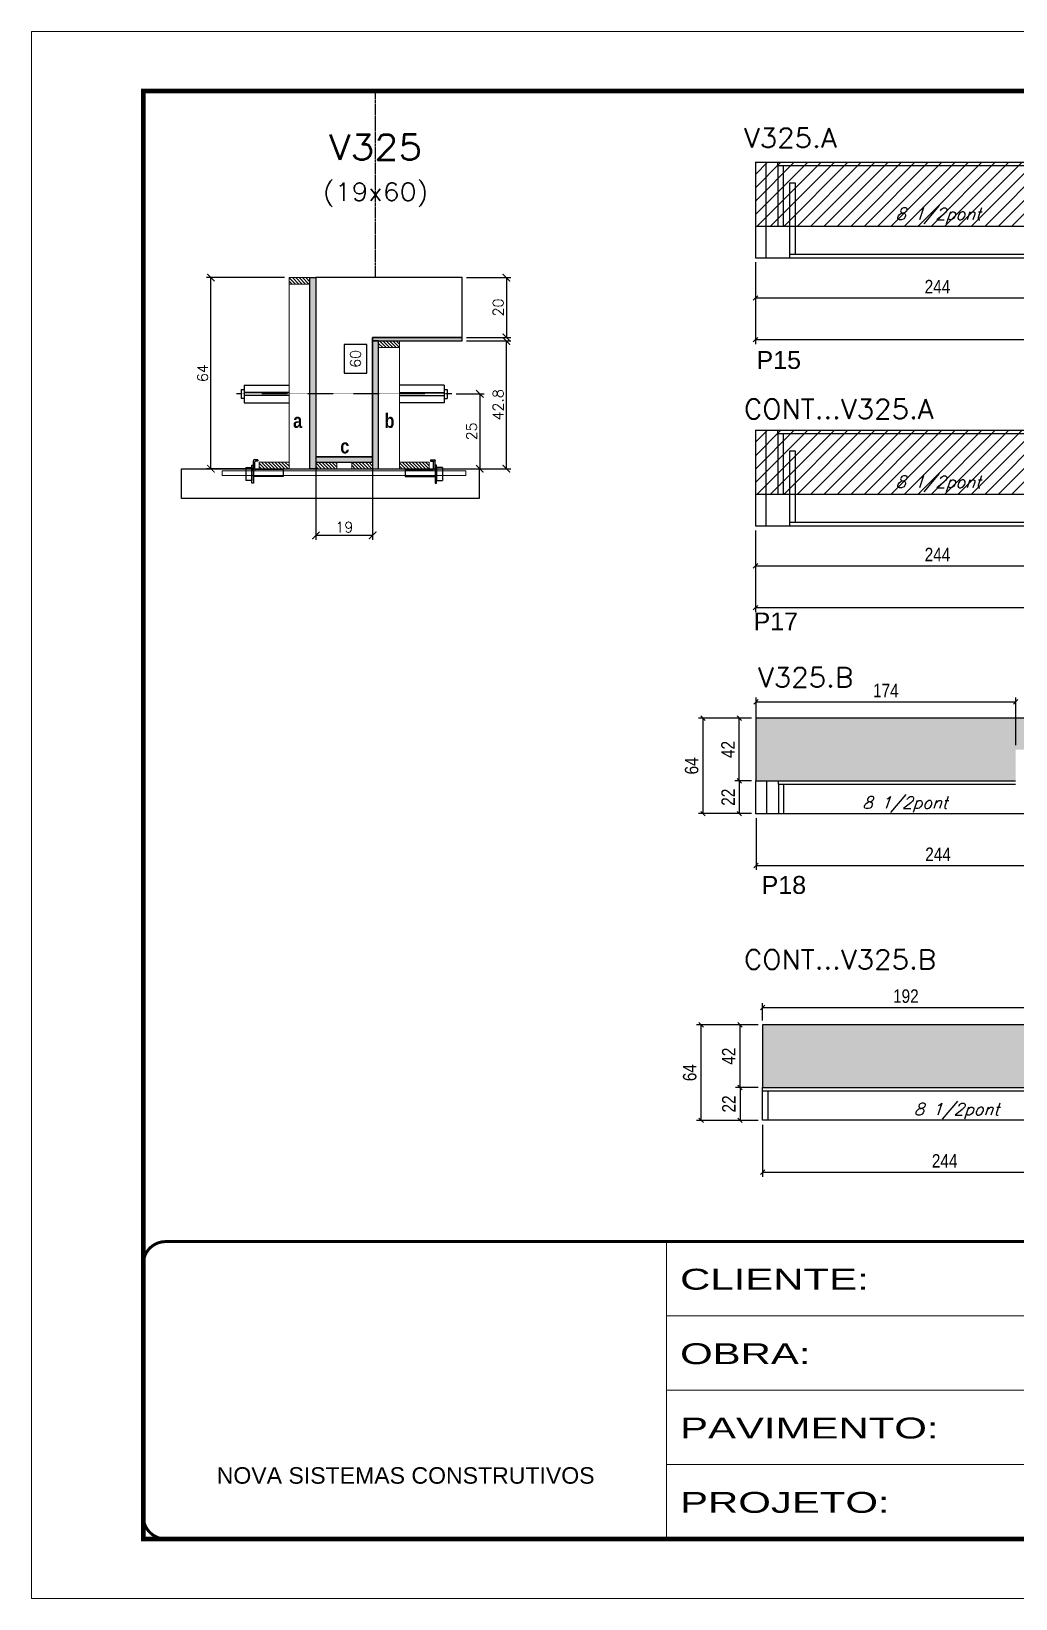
# Model space of a CAD drawing. Extents: x 137137 to 143418, y 10464 to 34486.
# Drawn here: x 141906 to 142565, y 27693 to 28743 of the extents above; entities that cross this region are included whole.
import ezdxf
from ezdxf.enums import TextEntityAlignment as Align

# ---------------------------------------------------------------- set-up
doc = ezdxf.new("R2010")
doc.units = 0
for name, pattern in [('CONTINUO', [0]), ('DASHED', [0.75, 0.5, -0.25]), ('HIDDEN', [0.375, 0.25, -0.125])]:
    doc.linetypes.add(name, pattern=pattern)
for name, color, linetype in [('5', 5, 'Continuous'), ('barrote', 251, 'Continuous'), ('COTA', 241, 'Continuous'), ('Cota Seção (2x)', 4, 'Continuous'), ('detalhes', 4, 'Continuous'), ('Painéis', 200, 'Continuous'), ('presilha', 1, 'Continuous'), ('SARR_2.2x7', 40, 'Continuous'), ('SARR_3.5x7', 81, 'Continuous'), ('TENSOR', 3, 'Continuous'), ('texto', 7, 'Continuous'), ('Texto de Titulo', 7, 'Continuous'), ('Texto Qtd Sarr', 242, 'Continuous')]:
    doc.layers.add(name, color=color, linetype=linetype)
for name, color, linetype, lineweight in [('CONCRETO', 251, 'Continuous', 25), ('Escoras', 2, 'Continuous', 25), ('Folhas', 255, 'Continuous', 9), ('Hachura', 251, 'Continuous', 9), ('Madeira', 126, 'Continuous', 18), ('SARRAFO DE PRESSAO', 251, 'DASHED', 9), ('SCO-___-LAJ', 2, 'Continuous', 0), ('Texto Seção', 7, 'Continuous', 15)]:
    doc.layers.add(name, color=color, linetype=linetype, lineweight=lineweight)
doc.styles.add('ARIAL', font='arial.ttf')
doc.styles.add('COTA TECNICA-50', font='techl___.ttf', dxfattribs={"height": 9})
doc.styles.add('REGUA-120', font='ROMANS.shx', dxfattribs={"height": 15})
doc.styles.add('Romans', font='romans.shx')
doc.styles.get("Standard").update_dxf_attribs({"font": 'arial.ttf'})
doc.styles.add('TECNICA', font='techb___.ttf', dxfattribs={"height": 10})
doc.styles.add('Tecnologia', font='')
doc.styles.get('Tecnologia').set_extended_font_data('Forgotten Futurist')
doc.dimstyles.new('COTA PAINEL-50', dxfattribs={"dimtxt": 9, "dimasz": 3, "dimexe": 3, "dimexo": 3, "dimgap": 3, "dimtad": 1, "dimdec": 1, "dimzin": 12, "dimdsep": 46, "dimtxsty": 'COTA TECNICA-50', "dimblk1": 'OBLIQUE', "dimblk2": 'OBLIQUE', "dimsah": 1, "dimcen": 0.9, "dimclrd": 4, "dimclre": 4, "dimclrt": 240, "dimadec": 1, "dimazin": 3, "dimtfac": 1, "dimtdec": 1, "dimtmove": 0, "dimatfit": 3, "dimfxl": 1, "dimtolj": 1, "dimtzin": 12, "dimarcsym": 0})
doc.dimstyles.new('Cota Seção (2x)', dxfattribs={"dimtxt": 7, "dimasz": 5, "dimexe": 3, "dimexo": 3, "dimgap": 2, "dimtad": 3, "dimdec": 1, "dimlfac": 0.5, "dimzin": 12, "dimdsep": 46, "dimtxsty": 'Romans', "dimblk": 'ARCHTICK', "dimcen": 0, "dimclrd": 4, "dimclre": 4, "dimclrt": 1, "dimadec": 1, "dimazin": 3, "dimtfac": 1, "dimtdec": 1, "dimtmove": 0, "dimatfit": 3, "dimldrblk": 'OBLIQUE', "dimfxl": 1, "dimtolj": 1, "dimtzin": 12, "dimarcsym": 0})
doc.dimstyles.new('Cota Seção interna', dxfattribs={"dimtxt": 7, "dimasz": 6, "dimexe": 0.18, "dimexo": 2, "dimgap": -4, "dimtad": 3, "dimdec": 1, "dimlfac": 0.5, "dimzin": 12, "dimdsep": 46, "dimtxsty": 'Romans', "dimblk": 'ARCHTICK', "dimcen": 0.09, "dimse1": 1, "dimse2": 1, "dimsd1": 1, "dimsd2": 1, "dimclrd": 180, "dimclre": 5, "dimclrt": 1, "dimadec": 0, "dimazin": 3, "dimtfac": 1, "dimtdec": 1, "dimtofl": 0, "dimtmove": 0, "dimatfit": 3, "dimldrblk": 'ARCHTICK', "dimfxl": 1, "dimtolj": 1, "dimtzin": 0, "dimarcsym": 0})
pattern_1 = [(315, (165053.102, 20220.2569), (1.12253202, 1.12253202), [])]

# ---------------------------------------------------------------- blocks, each defined once
blk = doc.blocks.new('9999999999')
at = {"color": 30, "linetype": 'CONTINUO'}
for p, q in [((98564.6, 34230.2), (98564.6, 34429.4)), ((98564.6, 34379.6), (99584, 34379.6)), ((98564.6, 34329.8), (99488, 34329.8)), ((98564.6, 34280), (99488, 34280))]:
    blk.add_line(p, q, dxfattribs=at)
at = {"color": 30, "linetype": 'CONTINUO', "const_width": 2}
blk.add_lwpolyline([(99584, 34230.2), (99584, 34414.4, 0.414214), (99569, 34429.4), (98229, 34429.4, 0.414214), (98214, 34414.4), (98214, 34245.2, 0.414214), (98229, 34230.2), (99584, 34230.2)], format="xyb", dxfattribs=at)
at = {"layer": 'Folhas'}
blk.add_lwpolyline([(98139, 34190.2), (99624, 34190.2), (99624, 35240.2), (98139, 35240.2)], close=True, dxfattribs=at)
at = {"layer": 'Folhas', "color": 30, "const_width": 3}
blk.add_lwpolyline([(98214, 34230.2), (99584, 34230.2), (99584, 35200.2), (98214, 35200.2)], close=True, dxfattribs=at)
at = {"color": 7, "linetype": 'Continuous', "ltscale": 5, "style": 'ARIAL'}
blk.add_text('NOVA SISTEMAS CONSTRUTIVOS', height=11.059, dxfattribs=at).set_placement((98263.2, 34267.2))
at = {"layer": 'Folhas', "color": 7, "style": 'Tecnologia', "width": 1.5}
for s, p in [('CLIENTE:', (98573.7, 34397.2)), ('OBRA:', (98573.7, 34347.3)), ('PAVIMENTO:', (98573.7, 34297.5)), ('PROJETO:', (98573.7, 34247.7))]:
    blk.add_text(s, height=14, dxfattribs=at).set_placement(p)
blk = doc.blocks.new('_ArchTick')
at = {"color": 0, "linetype": 'ByBlock', "const_width": 0.15}
blk.add_lwpolyline([(-0.5, -0.5), (0.5, 0.5)], dxfattribs=at)
blk = doc.blocks.new('*D1059')
at = {"layer": 'COTA', "color": 4, "lineweight": -2, "transparency": 16777216}
for p, q in [((142197.5, 28535.5), (142227.1, 28535.5)), ((142224.1, 28449.9), (142224.1, 28535.5)), ((142175.5, 28449.9), (142227.1, 28449.9))]:
    blk.add_line(p, q, dxfattribs=at)
at = {"layer": 'Defpoints', "color": 0, "transparency": 16777216}
for p in [(142194.5, 28535.5), (142224.1, 28535.5), (142172.5, 28449.9)]:
    blk.add_point(p, dxfattribs=at)
at = {"layer": 'COTA', "color": 4, "lineweight": -2, "transparency": 16777216, "xscale": 5, "yscale": 5, "zscale": 5}
for p, rotation in [((142224.1, 28535.5), 90), ((142224.1, 28449.9), 270)]:
    blk.add_blockref('_ArchTick', p, dxfattribs=dict(at, rotation=rotation))
at = {"layer": 'COTA', "color": 1, "transparency": 16777216, "insert": (142218.6, 28492.7), "char_height": 7, "attachment_point": 5, "rotation": 90, "style": 'Romans'}
blk.add_mtext('\\A1;42.8', dxfattribs=at)
blk = doc.blocks.new('_Oblique')
at = {"color": 0, "linetype": 'ByBlock', "lineweight": -2}
blk.add_line((-0.5, -0.5), (0.5, 0.5), dxfattribs=at)
blk = doc.blocks.new('*D1060')
at = {"layer": 'COTA', "color": 4, "lineweight": -2, "transparency": 16777216}
for p, q in [((142197.5, 28577.9), (142227.1, 28577.9)), ((142224.1, 28577.9), (142224.1, 28537.9)), ((142197.5, 28537.9), (142227.1, 28537.9))]:
    blk.add_line(p, q, dxfattribs=at)
at = {"layer": 'Defpoints', "color": 0, "transparency": 16777216}
for p in [(142194.5, 28577.9), (142194.5, 28537.9), (142224.1, 28537.9)]:
    blk.add_point(p, dxfattribs=at)
at = {"layer": 'COTA', "color": 4, "lineweight": -2, "transparency": 16777216, "xscale": 5, "yscale": 5, "zscale": 5}
for p, rotation in [((142224.1, 28577.9), 90), ((142224.1, 28537.9), 270)]:
    blk.add_blockref('_ArchTick', p, dxfattribs=dict(at, rotation=rotation))
at = {"layer": 'COTA', "color": 1, "transparency": 16777216, "insert": (142218.6, 28557.9), "char_height": 7, "attachment_point": 5, "rotation": 90, "style": 'Romans'}
blk.add_mtext('\\A1;20', dxfattribs=at)
blk = doc.blocks.new('*D1061')
at = {"layer": 'COTA', "color": 4, "lineweight": -2, "transparency": 16777216}
for p, q in [((142075.5, 28577.9), (142023.1, 28577.9)), ((142026.1, 28449.9), (142026.1, 28577.9)), ((142055.5, 28449.9), (142023.1, 28449.9))]:
    blk.add_line(p, q, dxfattribs=at)
at = {"layer": 'Defpoints', "color": 0, "transparency": 16777216}
for p in [(142026.1, 28577.9), (142078.5, 28577.9), (142058.5, 28449.9)]:
    blk.add_point(p, dxfattribs=at)
at = {"layer": 'COTA', "color": 4, "lineweight": -2, "transparency": 16777216, "xscale": 5, "yscale": 5, "zscale": 5}
for p, rotation in [((142026.1, 28577.9), 90), ((142026.1, 28449.9), 270)]:
    blk.add_blockref('_ArchTick', p, dxfattribs=dict(at, rotation=rotation))
at = {"layer": 'COTA', "color": 1, "transparency": 16777216, "insert": (142020.6, 28513.9), "char_height": 7, "attachment_point": 5, "rotation": 90, "style": 'Romans'}
blk.add_mtext('\\A1;64', dxfattribs=at)
blk = doc.blocks.new('*D1062')
at = {"layer": 'Cota Seção (2x)', "color": 180, "lineweight": -2, "transparency": 16777216}
for p, q in [((142130.5, 28533), (142115.5, 28533)), ((142115.5, 28533), (142115.5, 28514)), ((142130.5, 28514), (142130.5, 28533)), ((142115.5, 28514), (142130.5, 28514))]:
    blk.add_line(p, q, dxfattribs=at)
at = {"layer": 'Defpoints', "color": 0, "transparency": 16777216}
for p in [(142134.5, 28577.9), (142134.5, 28577.9), (142134.5, 28457.9)]:
    blk.add_point(p, dxfattribs=at)
at = {"layer": 'Cota Seção (2x)', "color": 1, "transparency": 16777216, "insert": (142123, 28523.5), "char_height": 7, "attachment_point": 5, "rotation": 90, "style": 'Romans'}
blk.add_mtext('\\A1;60', dxfattribs=at)
blk = doc.blocks.new('titulo1')
at = {"layer": 'Defpoints', "color": 252, "linetype": 'HIDDEN', "ltscale": 2}
blk.add_line((0, 0), (0, 125), dxfattribs=at)
at = {"layer": 'Defpoints', "style": 'Romans', "oblique": 15}
blk.add_attdef('FOLHA', text='', height=10, dxfattribs=at).set_placement((0, 15.6), align=Align.MIDDLE_CENTER)
at = {"layer": 'Texto Qtd Sarr', "color": 3, "style": 'Romans', "oblique": 15}
for tag, height, p in [('TITULO', 17, (0, 71.4)), ('SEÇÃO', 12, (0, 41.5))]:
    blk.add_attdef(tag, text='', height=height, dxfattribs=at).set_placement(p, align=Align.MIDDLE_CENTER)
blk = doc.blocks.new('PRESILHA METÁLICA 1')
at = {"layer": 'presilha'}
for p, q in [((7.5, 10.6), (7.5, 19.9)), ((12, 21), (8.6, 21)), ((9, 11.6), (9, 18.9)), ((12, 19.5), (9.6, 19.5)), ((12, 21), (12, 19.5)), ((0, 13), (6, 13)), ((0, 13), (0, 0)), ((6, 0), (0, 0)), ((6, 15.5), (7.5, 15.5)), ((6, -2.5), (6, 15.5)), ((6, 13), (6, 0)), ((7.5, 15.5), (7.5, -2.5)), ((37.5, 4.1), (7.5, 4.1)), ((37.5, 11), (9.6, 11)), ((37.5, 11), (37.5, 4.1)), ((7.5, -2.5), (6, -2.5))]:
    blk.add_line(p, q, dxfattribs=at)
for centre, radius, start, end in [((8.6, 19.9), 1.14, 90, 180), ((9.6, 18.9), 0.57, 90, 180), ((9.6, 11.6), 0.57, 180, 270)]:
    blk.add_arc(centre, radius, start, end, dxfattribs=at)
blk = doc.blocks.new('*D1063')
at = {"layer": 'COTA', "color": 4, "lineweight": -2, "transparency": 16777216}
for p, q in [((142096.5, 28451.3), (142096.5, 28402.2)), ((142134.5, 28451.3), (142134.5, 28402.2)), ((142134.5, 28405.2), (142096.5, 28405.2))]:
    blk.add_line(p, q, dxfattribs=at)
at = {"layer": 'Defpoints', "color": 0, "transparency": 16777216}
for p in [(142096.5, 28454.3), (142134.5, 28454.3), (142096.5, 28405.2)]:
    blk.add_point(p, dxfattribs=at)
at = {"layer": 'COTA', "color": 4, "lineweight": -2, "transparency": 16777216, "xscale": 5, "yscale": 5, "zscale": 5, "rotation": 180}
blk.add_blockref('_ArchTick', (142096.5, 28405.2), dxfattribs=at)
at = {"layer": 'COTA', "color": 4, "lineweight": -2, "transparency": 16777216, "xscale": 5, "yscale": 5, "zscale": 5}
blk.add_blockref('_ArchTick', (142134.5, 28405.2), dxfattribs=at)
at = {"layer": 'COTA', "color": 1, "transparency": 16777216, "insert": (142115.5, 28410.7), "char_height": 7, "attachment_point": 5, "style": 'Romans'}
blk.add_mtext('\\A1;19', dxfattribs=at)
blk = doc.blocks.new('*D1053')
at = {"layer": 'COTA', "color": 4, "lineweight": -2, "transparency": 16777216}
for p, q in [((142190.5, 28500), (142209.3, 28500)), ((142206.3, 28500), (142206.3, 28449.9)), ((142190.8, 28449.9), (142209.3, 28449.9))]:
    blk.add_line(p, q, dxfattribs=at)
at = {"layer": 'Defpoints', "color": 0, "transparency": 16777216}
for p in [(142187.5, 28500), (142187.8, 28449.9), (142206.3, 28449.9)]:
    blk.add_point(p, dxfattribs=at)
at = {"layer": 'COTA', "color": 4, "lineweight": -2, "transparency": 16777216, "xscale": 5, "yscale": 5, "zscale": 5}
for p, rotation in [((142206.3, 28500), 90), ((142206.3, 28449.9), 270)]:
    blk.add_blockref('_ArchTick', p, dxfattribs=dict(at, rotation=rotation))
at = {"layer": 'COTA', "color": 1, "transparency": 16777216, "insert": (142200.8, 28474.9), "char_height": 7, "attachment_point": 5, "rotation": 90, "style": 'Romans'}
blk.add_mtext('\\A1;25', dxfattribs=at)
blk = doc.blocks.new('*D1054')
at = {"layer": 'Defpoints', "color": 0, "linetype": 'ByBlock', "transparency": 16777216}
for p in [(142391, 28591.2), (142635, 28591.2), (142635, 28564.3)]:
    blk.add_point(p, dxfattribs=at)
at = {"layer": 'Escoras', "color": 4, "linetype": 'ByBlock', "lineweight": -2, "transparency": 16777216}
for p, q in [((142391, 28588.2), (142391, 28561.3)), ((142635, 28588.2), (142635, 28561.3)), ((142391, 28564.3), (142635, 28564.3))]:
    blk.add_line(p, q, dxfattribs=at)
at = {"layer": 'Escoras', "color": 4, "linetype": 'ByBlock', "lineweight": -2, "transparency": 16777216, "xscale": 3, "yscale": 3, "zscale": 3, "rotation": 180}
blk.add_blockref('_Oblique', (142391, 28564.3), dxfattribs=at)
at = {"layer": 'Escoras', "color": 4, "linetype": 'ByBlock', "lineweight": -2, "transparency": 16777216, "xscale": 3, "yscale": 3, "zscale": 3}
blk.add_blockref('_Oblique', (142635, 28564.3), dxfattribs=at)
at = {"layer": 'Escoras', "color": 240, "linetype": 'ByBlock', "transparency": 16777216, "insert": (142513, 28571.9), "char_height": 9, "attachment_point": 5, "style": 'COTA TECNICA-50'}
blk.add_mtext('\\A1;244', dxfattribs=at)
blk = doc.blocks.new('*D1056')
at = {"layer": 'Defpoints', "color": 0, "linetype": 'ByBlock', "transparency": 16777216}
for p in [(142391, 28591.2), (143101, 28591.2), (142391, 28536.3)]:
    blk.add_point(p, dxfattribs=at)
at = {"layer": 'Escoras', "color": 4, "linetype": 'ByBlock', "lineweight": -2, "transparency": 16777216}
for p, q in [((142391, 28588.2), (142391, 28533.3)), ((143101, 28588.2), (143101, 28533.3)), ((143101, 28536.3), (142391, 28536.3))]:
    blk.add_line(p, q, dxfattribs=at)
at = {"layer": 'Escoras', "color": 4, "linetype": 'ByBlock', "lineweight": -2, "transparency": 16777216, "xscale": 3, "yscale": 3, "zscale": 3, "rotation": 180}
blk.add_blockref('_Oblique', (142391, 28536.3), dxfattribs=at)
at = {"layer": 'Escoras', "color": 4, "linetype": 'ByBlock', "lineweight": -2, "transparency": 16777216, "xscale": 3, "yscale": 3, "zscale": 3}
blk.add_blockref('_Oblique', (143101, 28536.3), dxfattribs=at)
at = {"layer": 'Escoras', "color": 240, "linetype": 'ByBlock', "transparency": 16777216, "insert": (142746, 28543.9), "char_height": 9, "attachment_point": 5, "style": 'COTA TECNICA-50'}
blk.add_mtext('\\A1;710', dxfattribs=at)
blk = doc.blocks.new('*D1077')
at = {"layer": 'Defpoints', "color": 0, "linetype": 'ByBlock', "transparency": 16777216}
for p in [(142391.4, 28218.8), (142635.4, 28218.8), (142635.4, 28184.1)]:
    blk.add_point(p, dxfattribs=at)
at = {"layer": 'Escoras', "color": 4, "linetype": 'ByBlock', "lineweight": -2, "transparency": 16777216}
for p, q in [((142391.4, 28215.8), (142391.4, 28181.1)), ((142635.4, 28215.8), (142635.4, 28181.1)), ((142391.4, 28184.1), (142635.4, 28184.1))]:
    blk.add_line(p, q, dxfattribs=at)
at = {"layer": 'Escoras', "color": 4, "linetype": 'ByBlock', "lineweight": -2, "transparency": 16777216, "xscale": 3, "yscale": 3, "zscale": 3, "rotation": 180}
blk.add_blockref('_Oblique', (142391.4, 28184.1), dxfattribs=at)
at = {"layer": 'Escoras', "color": 4, "linetype": 'ByBlock', "lineweight": -2, "transparency": 16777216, "xscale": 3, "yscale": 3, "zscale": 3}
blk.add_blockref('_Oblique', (142635.4, 28184.1), dxfattribs=at)
at = {"layer": 'Escoras', "color": 240, "linetype": 'ByBlock', "transparency": 16777216, "insert": (142513.4, 28191.6), "char_height": 9, "attachment_point": 5, "style": 'COTA TECNICA-50'}
blk.add_mtext('\\A1;244', dxfattribs=at)
blk = doc.blocks.new('*D1080')
at = {"layer": 'Defpoints', "color": 0, "linetype": 'ByBlock', "transparency": 16777216}
for p in [(142391.4, 28240.8), (142380.2, 28218.8), (142391.4, 28218.8)]:
    blk.add_point(p, dxfattribs=at)
at = {"layer": 'Escoras', "color": 4, "linetype": 'ByBlock', "lineweight": -2, "transparency": 16777216}
for p, q in [((142388.4, 28240.8), (142377.2, 28240.8)), ((142380.2, 28240.8), (142380.2, 28218.8)), ((142388.4, 28218.8), (142377.2, 28218.8))]:
    blk.add_line(p, q, dxfattribs=at)
at = {"layer": 'Escoras', "color": 4, "linetype": 'ByBlock', "lineweight": -2, "transparency": 16777216, "xscale": 3, "yscale": 3, "zscale": 3}
for p, rotation in [((142380.2, 28240.8), 90), ((142380.2, 28218.8), 270)]:
    blk.add_blockref('_Oblique', p, dxfattribs=dict(at, rotation=rotation))
at = {"layer": 'Escoras', "color": 240, "linetype": 'ByBlock', "transparency": 16777216, "insert": (142372.7, 28229.8), "char_height": 9, "attachment_point": 5, "rotation": 90, "style": 'COTA TECNICA-50'}
blk.add_mtext('\\A1;22', dxfattribs=at)
blk = doc.blocks.new('*D1081')
at = {"layer": 'Defpoints', "color": 0, "linetype": 'ByBlock', "transparency": 16777216}
for p in [(142380.2, 28282.8), (142391.4, 28282.8), (142391.4, 28240.8)]:
    blk.add_point(p, dxfattribs=at)
at = {"layer": 'Escoras', "color": 4, "linetype": 'ByBlock', "lineweight": -2, "transparency": 16777216}
for p, q in [((142388.4, 28282.8), (142377.2, 28282.8)), ((142380.2, 28240.8), (142380.2, 28282.8)), ((142388.4, 28240.8), (142377.2, 28240.8))]:
    blk.add_line(p, q, dxfattribs=at)
at = {"layer": 'Escoras', "color": 4, "linetype": 'ByBlock', "lineweight": -2, "transparency": 16777216, "xscale": 3, "yscale": 3, "zscale": 3}
for p, rotation in [((142380.2, 28282.8), 90), ((142380.2, 28240.8), 270)]:
    blk.add_blockref('_Oblique', p, dxfattribs=dict(at, rotation=rotation))
at = {"layer": 'Escoras', "color": 240, "linetype": 'ByBlock', "transparency": 16777216, "insert": (142372.6, 28261.8), "char_height": 9, "attachment_point": 5, "rotation": 90, "style": 'COTA TECNICA-50'}
blk.add_mtext('\\A1;42', dxfattribs=at)
blk = doc.blocks.new('*D1064')
at = {"layer": 'Defpoints', "color": 0, "linetype": 'ByBlock', "transparency": 16777216}
for p in [(142355.9, 28282.8), (142391.4, 28282.8), (142391.4, 28218.8)]:
    blk.add_point(p, dxfattribs=at)
at = {"layer": 'Escoras', "color": 4, "linetype": 'ByBlock', "lineweight": -2, "transparency": 16777216}
for p, q in [((142388.4, 28282.8), (142352.9, 28282.8)), ((142355.9, 28218.8), (142355.9, 28282.8)), ((142388.4, 28218.8), (142352.9, 28218.8))]:
    blk.add_line(p, q, dxfattribs=at)
at = {"layer": 'Escoras', "color": 4, "linetype": 'ByBlock', "lineweight": -2, "transparency": 16777216, "xscale": 3, "yscale": 3, "zscale": 3}
for p, rotation in [((142355.9, 28282.8), 90), ((142355.9, 28218.8), 270)]:
    blk.add_blockref('_Oblique', p, dxfattribs=dict(at, rotation=rotation))
at = {"layer": 'Escoras', "color": 240, "linetype": 'ByBlock', "transparency": 16777216, "insert": (142348.3, 28250.8), "char_height": 9, "attachment_point": 5, "rotation": 90, "style": 'COTA TECNICA-50'}
blk.add_mtext('\\A1;64', dxfattribs=at)
blk = doc.blocks.new('*D1065')
at = {"layer": 'Defpoints', "color": 0, "linetype": 'ByBlock', "transparency": 16777216}
for p in [(142565.4, 28293.7), (142565.4, 28261.6), (142391.4, 28240.8)]:
    blk.add_point(p, dxfattribs=at)
at = {"layer": 'Escoras', "color": 4, "linetype": 'ByBlock', "lineweight": -2, "transparency": 16777216}
for p, q in [((142391.4, 28243.8), (142391.4, 28296.7)), ((142391.4, 28293.7), (142565.4, 28293.7)), ((142565.4, 28264.6), (142565.4, 28296.7))]:
    blk.add_line(p, q, dxfattribs=at)
at = {"layer": 'Escoras', "color": 4, "linetype": 'ByBlock', "lineweight": -2, "transparency": 16777216, "xscale": 3, "yscale": 3, "zscale": 3, "rotation": 180}
blk.add_blockref('_Oblique', (142391.4, 28293.7), dxfattribs=at)
at = {"layer": 'Escoras', "color": 4, "linetype": 'ByBlock', "lineweight": -2, "transparency": 16777216, "xscale": 3, "yscale": 3, "zscale": 3}
blk.add_blockref('_Oblique', (142565.4, 28293.7), dxfattribs=at)
at = {"layer": 'Escoras', "color": 240, "linetype": 'ByBlock', "transparency": 16777216, "insert": (142478.4, 28301.3), "char_height": 9, "attachment_point": 5, "style": 'COTA TECNICA-50'}
blk.add_mtext('\\A1;174', dxfattribs=at)
blk = doc.blocks.new('*D1067')
at = {"layer": 'Defpoints', "color": 0, "linetype": 'ByBlock', "transparency": 16777216}
for p in [(142395.8, 28013.3), (142639.8, 28013.3), (142639.8, 27978.6)]:
    blk.add_point(p, dxfattribs=at)
at = {"layer": 'Escoras', "color": 4, "linetype": 'ByBlock', "lineweight": -2, "transparency": 16777216}
for p, q in [((142395.8, 28010.3), (142395.8, 27975.6)), ((142639.8, 28010.3), (142639.8, 27975.6)), ((142395.8, 27978.6), (142639.8, 27978.6))]:
    blk.add_line(p, q, dxfattribs=at)
at = {"layer": 'Escoras', "color": 4, "linetype": 'ByBlock', "lineweight": -2, "transparency": 16777216, "xscale": 3, "yscale": 3, "zscale": 3, "rotation": 180}
blk.add_blockref('_Oblique', (142395.8, 27978.6), dxfattribs=at)
at = {"layer": 'Escoras', "color": 4, "linetype": 'ByBlock', "lineweight": -2, "transparency": 16777216, "xscale": 3, "yscale": 3, "zscale": 3}
blk.add_blockref('_Oblique', (142639.8, 27978.6), dxfattribs=at)
at = {"layer": 'Escoras', "color": 240, "linetype": 'ByBlock', "transparency": 16777216, "insert": (142517.8, 27986.2), "char_height": 9, "attachment_point": 5, "style": 'COTA TECNICA-50'}
blk.add_mtext('\\A1;244', dxfattribs=at)
blk = doc.blocks.new('*D1072')
at = {"layer": 'COTA', "color": 4, "linetype": 'ByBlock', "lineweight": -2, "transparency": 16777216}
for p, q in [((142395.8, 28080.3), (142395.8, 28091.9)), ((142395.8, 28088.9), (142587.8, 28088.9)), ((142587.8, 28059.1), (142587.8, 28091.9))]:
    blk.add_line(p, q, dxfattribs=at)
at = {"layer": 'Defpoints', "color": 0, "linetype": 'ByBlock', "transparency": 16777216}
for p in [(142587.8, 28088.9), (142395.8, 28077.3), (142587.8, 28056.1)]:
    blk.add_point(p, dxfattribs=at)
at = {"layer": 'COTA', "color": 4, "linetype": 'ByBlock', "lineweight": -2, "transparency": 16777216, "xscale": 3, "yscale": 3, "zscale": 3, "rotation": 180}
blk.add_blockref('_Oblique', (142395.8, 28088.9), dxfattribs=at)
at = {"layer": 'COTA', "color": 4, "linetype": 'ByBlock', "lineweight": -2, "transparency": 16777216, "xscale": 3, "yscale": 3, "zscale": 3}
blk.add_blockref('_Oblique', (142587.8, 28088.9), dxfattribs=at)
at = {"layer": 'COTA', "color": 240, "linetype": 'ByBlock', "transparency": 16777216, "insert": (142491.8, 28096.5), "char_height": 9, "attachment_point": 5, "style": 'COTA TECNICA-50'}
blk.add_mtext('\\A1;192', dxfattribs=at)
blk = doc.blocks.new('*D1088')
at = {"layer": 'Defpoints', "color": 0, "linetype": 'ByBlock', "transparency": 16777216}
for p in [(142395.8, 28035.3), (142380.7, 28013.3), (142395.8, 28013.3)]:
    blk.add_point(p, dxfattribs=at)
at = {"layer": 'Escoras', "color": 4, "linetype": 'ByBlock', "lineweight": -2, "transparency": 16777216}
for p, q in [((142392.8, 28035.3), (142377.7, 28035.3)), ((142380.7, 28035.3), (142380.7, 28013.3)), ((142392.8, 28013.3), (142377.7, 28013.3))]:
    blk.add_line(p, q, dxfattribs=at)
at = {"layer": 'Escoras', "color": 4, "linetype": 'ByBlock', "lineweight": -2, "transparency": 16777216, "xscale": 3, "yscale": 3, "zscale": 3}
for p, rotation in [((142380.7, 28035.3), 90), ((142380.7, 28013.3), 270)]:
    blk.add_blockref('_Oblique', p, dxfattribs=dict(at, rotation=rotation))
at = {"layer": 'Escoras', "color": 240, "linetype": 'ByBlock', "transparency": 16777216, "insert": (142373.2, 28024.3), "char_height": 9, "attachment_point": 5, "rotation": 90, "style": 'COTA TECNICA-50'}
blk.add_mtext('\\A1;22', dxfattribs=at)
blk = doc.blocks.new('*D1089')
at = {"layer": 'Defpoints', "color": 0, "linetype": 'ByBlock', "transparency": 16777216}
for p in [(142380.7, 28077.3), (142395.8, 28077.3), (142395.8, 28035.3)]:
    blk.add_point(p, dxfattribs=at)
at = {"layer": 'Escoras', "color": 4, "linetype": 'ByBlock', "lineweight": -2, "transparency": 16777216}
for p, q in [((142392.8, 28077.3), (142377.7, 28077.3)), ((142380.7, 28035.3), (142380.7, 28077.3)), ((142392.8, 28035.3), (142377.7, 28035.3))]:
    blk.add_line(p, q, dxfattribs=at)
at = {"layer": 'Escoras', "color": 4, "linetype": 'ByBlock', "lineweight": -2, "transparency": 16777216, "xscale": 3, "yscale": 3, "zscale": 3}
for p, rotation in [((142380.7, 28077.3), 90), ((142380.7, 28035.3), 270)]:
    blk.add_blockref('_Oblique', p, dxfattribs=dict(at, rotation=rotation))
at = {"layer": 'Escoras', "color": 240, "linetype": 'ByBlock', "transparency": 16777216, "insert": (142373.1, 28056.3), "char_height": 9, "attachment_point": 5, "rotation": 90, "style": 'COTA TECNICA-50'}
blk.add_mtext('\\A1;42', dxfattribs=at)
blk = doc.blocks.new('*D1075')
at = {"layer": 'Defpoints', "color": 0, "linetype": 'ByBlock', "transparency": 16777216}
for p in [(142354.6, 28077.3), (142395.8, 28077.3), (142395.8, 28013.3)]:
    blk.add_point(p, dxfattribs=at)
at = {"layer": 'Escoras', "color": 4, "linetype": 'ByBlock', "lineweight": -2, "transparency": 16777216}
for p, q in [((142392.8, 28077.3), (142351.6, 28077.3)), ((142354.6, 28013.3), (142354.6, 28077.3)), ((142392.8, 28013.3), (142351.6, 28013.3))]:
    blk.add_line(p, q, dxfattribs=at)
at = {"layer": 'Escoras', "color": 4, "linetype": 'ByBlock', "lineweight": -2, "transparency": 16777216, "xscale": 3, "yscale": 3, "zscale": 3}
for p, rotation in [((142354.6, 28077.3), 90), ((142354.6, 28013.3), 270)]:
    blk.add_blockref('_Oblique', p, dxfattribs=dict(at, rotation=rotation))
at = {"layer": 'Escoras', "color": 240, "linetype": 'ByBlock', "transparency": 16777216, "insert": (142347, 28045.3), "char_height": 9, "attachment_point": 5, "rotation": 90, "style": 'COTA TECNICA-50'}
blk.add_mtext('\\A1;64', dxfattribs=at)
blk = doc.blocks.new('*D2317')
at = {"layer": 'Defpoints', "color": 0, "linetype": 'ByBlock', "transparency": 16777216}
for p in [(142391, 28411.6), (142635, 28411.6), (142635, 28384.8)]:
    blk.add_point(p, dxfattribs=at)
at = {"layer": 'Escoras', "color": 4, "linetype": 'ByBlock', "lineweight": -2, "transparency": 16777216}
for p, q in [((142391, 28408.6), (142391, 28381.8)), ((142635, 28408.6), (142635, 28381.8)), ((142391, 28384.8), (142635, 28384.8))]:
    blk.add_line(p, q, dxfattribs=at)
at = {"layer": 'Escoras', "color": 4, "linetype": 'ByBlock', "lineweight": -2, "transparency": 16777216, "xscale": 3, "yscale": 3, "zscale": 3, "rotation": 180}
blk.add_blockref('_Oblique', (142391, 28384.8), dxfattribs=at)
at = {"layer": 'Escoras', "color": 4, "linetype": 'ByBlock', "lineweight": -2, "transparency": 16777216, "xscale": 3, "yscale": 3, "zscale": 3}
blk.add_blockref('_Oblique', (142635, 28384.8), dxfattribs=at)
at = {"layer": 'Escoras', "color": 240, "linetype": 'ByBlock', "transparency": 16777216, "insert": (142513, 28392.4), "char_height": 9, "attachment_point": 5, "style": 'COTA TECNICA-50'}
blk.add_mtext('\\A1;244', dxfattribs=at)
blk = doc.blocks.new('*D2319')
at = {"layer": 'Defpoints', "color": 0, "linetype": 'ByBlock', "transparency": 16777216}
for p in [(142391, 28411.6), (143101, 28411.6), (142391, 28356.8)]:
    blk.add_point(p, dxfattribs=at)
at = {"layer": 'Escoras', "color": 4, "linetype": 'ByBlock', "lineweight": -2, "transparency": 16777216}
for p, q in [((142391, 28408.6), (142391, 28353.8)), ((143101, 28408.6), (143101, 28353.8)), ((143101, 28356.8), (142391, 28356.8))]:
    blk.add_line(p, q, dxfattribs=at)
at = {"layer": 'Escoras', "color": 4, "linetype": 'ByBlock', "lineweight": -2, "transparency": 16777216, "xscale": 3, "yscale": 3, "zscale": 3, "rotation": 180}
blk.add_blockref('_Oblique', (142391, 28356.8), dxfattribs=at)
at = {"layer": 'Escoras', "color": 4, "linetype": 'ByBlock', "lineweight": -2, "transparency": 16777216, "xscale": 3, "yscale": 3, "zscale": 3}
blk.add_blockref('_Oblique', (143101, 28356.8), dxfattribs=at)
at = {"layer": 'Escoras', "color": 240, "linetype": 'ByBlock', "transparency": 16777216, "insert": (142746, 28364.4), "char_height": 9, "attachment_point": 5, "style": 'COTA TECNICA-50'}
blk.add_mtext('\\A1;710', dxfattribs=at)

msp = doc.modelspace()

# ---------------------------------------------------------------- hatches: boundary and pattern name
at = {"layer": 'COTA', "linetype": 'ByBlock'}
h = msp.add_hatch(dxfattribs=at)
h.set_pattern_fill('AR-CONC', color=256, scale=0.03)
h.set_pattern_definition([(50, (-45572.6263, -233.857), (5.46554007, -0.47817257), [0.5715, -6.2865]), (355, (-45572.6263, -233.857), (-1.05730264, 5.73170536), [0.4572, -5.02921753]), (100.4514447, (-45572.171, -233.8966), (4.40823741, 5.25353256), [0.48570026, -5.34270734]), (46.1842, (-45572.6263, -232.333), (8.13237123, -1.26126984), [0.85725, -9.42975]), (96.6355576, (-45571.949, -232.438), (7.12212402, 7.42278374), [0.7285507, -8.01406824]), (351.184151, (-45572.626, -232.333), (7.12212402, 7.42278374), [0.685799, -7.54379196]), (21, (-45571.8643, -232.714), (4.54843174, -3.06795595), [0.5715, -6.2865]), (326, (-45571.8643, -232.714), (1.85406085, 5.52563898), [0.4572, -5.0292]), (71.451445, (-45571.4853, -232.9695), (6.40249258, 2.45768307), [0.48570026, -5.34269813]), (37.5, (-45572.6263, -233.8568), (0.092658098, 2.536651166), [0, -4.96824, 0, -5.1054, 0, -5.04825]), (7.5, (-45572.6263, -233.8568), (2.004589875, 3.005417245), [0, -2.91084, 0, -4.85394, 0, -1.92405]), (327.5, (-45574.3256, -233.8568), (4.067717855, -0.17186232), [0, -1.905, 0, -5.9436, 0, -7.8867]), (317.5, (-45575.0876, -233.8568), (4.44387544, 0.76279473), [0, -2.4765, 0, -3.94716, 0, -5.6007])])
h.paths.add_polyline_path([(143123.38, 28240.76), (143123.38, 28282.76), (142391.38, 28282.76), (142391.38, 28240.76), (142565.38, 28240.76), (142565.38, 28259.36), (142565.38, 28261.56), (143007.38, 28261.56), (143007.38, 28240.76)])
h = msp.add_hatch(dxfattribs=at)
h.set_pattern_fill('AR-CONC', color=256, scale=0.03)
h.set_pattern_definition([(50, (-46300.246, -439.269), (5.46554007, -0.47817257), [0.5715, -6.2865]), (355, (-46300.246, -439.269), (-1.05730264, 5.73170536), [0.4572, -5.02921753]), (100.4514447, (-46299.7907, -439.309), (4.40823741, 5.25353256), [0.48570026, -5.34270734]), (46.1842, (-46300.246, -437.745), (8.13237123, -1.26126984), [0.85725, -9.42975]), (96.6355576, (-46299.5684, -437.85), (7.12212402, 7.42278374), [0.7285507, -8.01406824]), (351.184151, (-46300.246, -437.745), (7.12212402, 7.42278374), [0.685799, -7.54379196]), (21, (-46299.484, -438.126), (4.54843174, -3.06795595), [0.5715, -6.2865]), (326, (-46299.484, -438.126), (1.85406085, 5.52563898), [0.4572, -5.0292]), (71.451445, (-46299.105, -438.382), (6.40249258, 2.45768307), [0.48570026, -5.34269813]), (37.5, (-46300.2461, -439.2692), (0.092658098, 2.536651166), [0, -4.96824, 0, -5.1054, 0, -5.04825]), (7.5, (-46300.2461, -439.2692), (2.004589875, 3.005417245), [0, -2.91084, 0, -4.85394, 0, -1.92405]), (327.5, (-46301.9454, -439.2692), (4.067717855, -0.17186232), [0, -1.905, 0, -5.9436, 0, -7.8867]), (317.5, (-46302.7074, -439.269), (4.44387544, 0.76279473), [0, -2.4765, 0, -3.94716, 0, -5.6007])])
h.paths.add_polyline_path([(142395.76, 28077.35), (142395.76, 28035.35), (142587.76, 28035.35), (142587.76, 28053.95), (142587.76, 28056.15), (143029.76, 28056.15), (143029.76, 28035.35), (143203.76, 28035.35), (143203.76, 28077.35)])
at = {"layer": 'Hachura', "ltscale": 25}
h = msp.add_hatch(dxfattribs=at)
h.set_pattern_fill('ANSI31', color=256, scale=2)
h.paths.add_polyline_path([(142635.03, 28655.15), (142391.03, 28655.15), (142391.03, 28612.35), (142635.03, 28612.35)])
at = {"layer": 'Hachura'}
h = msp.add_hatch(dxfattribs=at)
h.set_pattern_fill('ANSI31', color=256, scale=0.5, angle=270, style=0)
h.set_pattern_definition([(315, (165053.1116, 20270.2569), (1.12253202, 1.12253202), [])])
h.paths.add_polyline_path([(142092.49, 28573.5), (142092.49, 28577.9), (142078.49, 28577.9), (142078.49, 28573.5)])
h = msp.add_hatch(color=256, dxfattribs=at)
h.dxf.hatch_style = 1
h.paths.add_polyline_path([(142092.49, 28577.9), (142096.49, 28577.9), (142096.48, 28449.9), (142092.48, 28449.9)])
h = msp.add_hatch(color=256, dxfattribs=at)
h.dxf.hatch_style = 1
h.paths.add_polyline_path([(142194.48, 28535.5), (142194.48, 28537.9), (142134.48, 28537.9), (142134.48, 28535.5)])
h = msp.add_hatch(color=256, dxfattribs=at)
h.dxf.hatch_style = 1
h.paths.add_polyline_path([(142138.48, 28535.5), (142134.48, 28535.5), (142134.48, 28449.9), (142138.48, 28449.9)])
h = msp.add_hatch(dxfattribs=at)
h.set_pattern_fill('ANSI31', color=256, scale=0.5, angle=270, style=0)
h.set_pattern_definition([(315, (165053.102, 20227.8569), (1.12253202, 1.12253202), [])])
h.paths.add_polyline_path([(142138.48, 28531.1), (142138.48, 28535.5), (142152.48, 28535.5), (142152.48, 28531.1)])
at = {"layer": 'Hachura', "ltscale": 25}
h = msp.add_hatch(dxfattribs=at)
h.set_pattern_fill('ANSI31', color=256, scale=2)
h.set_pattern_definition([(45, (0, -179.5123), (-4.49012806, 4.49012806), [])])
h.paths.add_polyline_path([(142635.03, 28475.64), (142391.03, 28475.64), (142391.03, 28432.84), (142635.03, 28432.84)])
at = {"layer": 'Hachura'}
h = msp.add_hatch(color=256, dxfattribs=at)
h.dxf.hatch_style = 1
h.paths.add_polyline_path([(142134.48, 28454.3), (142134.48, 28457.9), (142096.48, 28457.9), (142096.48, 28454.3)])
h = msp.add_hatch(dxfattribs=at)
h.set_pattern_fill('ANSI31', color=256, scale=0.5, angle=270, style=0)
h.set_pattern_definition(pattern_1)
h.paths.add_polyline_path([(142058.48, 28449.9), (142058.48, 28454.3), (142078.48, 28454.3), (142078.48, 28449.9)])
h = msp.add_hatch(dxfattribs=at)
h.set_pattern_fill('ANSI31', color=256, scale=0.5, angle=270, style=0)
h.set_pattern_definition(pattern_1)
h.paths.add_polyline_path([(142096.48, 28449.9), (142096.48, 28454.3), (142110.48, 28454.3), (142110.48, 28449.9)])
h = msp.add_hatch(dxfattribs=at)
h.set_pattern_fill('ANSI31', color=256, scale=0.5, angle=270, style=0)
h.set_pattern_definition(pattern_1)
h.paths.add_polyline_path([(142134.48, 28449.9), (142134.48, 28454.3), (142120.48, 28454.3), (142120.48, 28449.9)])
h = msp.add_hatch(dxfattribs=at)
h.set_pattern_fill('ANSI31', color=256, scale=0.5, angle=270, style=0)
h.set_pattern_definition(pattern_1)
h.paths.add_polyline_path([(142172.48, 28449.9), (142172.48, 28454.3), (142152.48, 28454.3), (142152.48, 28449.9)])

# ---------------------------------------------------------------- linework, layer by layer
at = {"ltscale": 3}
for p, q in [((142046.49, 28502.95), (142046.49, 28496.95)), ((142046.49, 28502.95), (142048.49, 28502.95)), ((142048.49, 28505.95), (142048.49, 28493.95)), ((142048.49, 28505.95), (142078.49, 28505.95)), ((142078.49, 28500.95), (142048.49, 28500.95)), ((142078.49, 28498.95), (142048.49, 28498.95)), ((142182.48, 28505.95), (142152.48, 28505.95)), ((142152.48, 28500.95), (142182.48, 28500.95)), ((142152.48, 28498.95), (142182.48, 28498.95)), ((142182.48, 28505.95), (142182.48, 28493.95)), ((142182.48, 28502.95), (142184.48, 28502.95)), ((142184.48, 28502.95), (142184.48, 28496.95)), ((142048.49, 28496.95), (142046.49, 28496.95)), ((142048.49, 28493.95), (142078.49, 28493.95)), ((142182.48, 28493.95), (142152.48, 28493.95)), ((142182.48, 28496.95), (142184.48, 28496.95))]:
    msp.add_line(p, q, dxfattribs=at)
at = {"layer": 'barrote'}
msp.add_lwpolyline([(142205.94, 28429.9), (142006.35, 28429.9), (142006.35, 28449.9), (142205.94, 28449.9)], close=True, dxfattribs=at)
at = {"layer": 'CONCRETO'}
msp.add_lwpolyline([(142194.48, 28537.9), (142194.48, 28577.9), (142134.48, 28577.9), (142134.48, 28577.9), (142096.48, 28577.9), (142096.48, 28577.9), (142096.48, 28577.9), (142096.48, 28457.9), (142134.48, 28457.9), (142134.48, 28537.9)], close=True, dxfattribs=at)
at = {"layer": 'COTA', "linetype": 'ByBlock'}
for p, q in [((143123.38, 28282.76), (142391.38, 28282.76)), ((142391.38, 28282.76), (142391.38, 28240.76)), ((143203.76, 28077.35), (142395.76, 28077.35)), ((142395.76, 28077.35), (142395.76, 28035.35))]:
    msp.add_line(p, q, dxfattribs=at)
at = {"layer": 'Madeira'}
for points in [[(142092.49, 28577.9), (142078.49, 28577.9), (142078.48, 28449.9), (142092.48, 28449.9)], [(142092.49, 28573.5), (142092.49, 28577.9), (142078.49, 28577.9), (142078.49, 28573.5)], [(142138.48, 28531.1), (142138.48, 28535.5), (142152.48, 28535.5), (142152.48, 28531.1)], [(142138.48, 28535.5), (142152.48, 28535.5), (142152.48, 28449.9), (142138.48, 28449.9)], [(142058.48, 28449.9), (142058.48, 28454.3), (142078.48, 28454.3), (142078.48, 28449.9)], [(142096.48, 28449.9), (142096.48, 28454.3), (142110.48, 28454.3), (142110.48, 28449.9)], [(142134.48, 28449.9), (142134.48, 28454.3), (142120.48, 28454.3), (142120.48, 28449.9)], [(142172.48, 28449.9), (142172.48, 28454.3), (142152.48, 28454.3), (142152.48, 28449.9)]]:
    msp.add_lwpolyline(points, close=True, dxfattribs=at)
at = {"layer": 'Painéis', "linetype": 'ByBlock'}
for p, q in [((142391.03, 28655.15), (143101.03, 28655.15)), ((142391.03, 28655.15), (142391.03, 28591.15)), ((142391.03, 28612.35), (143101.03, 28612.35)), ((142391.03, 28591.15), (143101.03, 28591.15)), ((142391.03, 28475.64), (143101.03, 28475.64)), ((142391.03, 28475.64), (142391.03, 28411.64)), ((142391.03, 28432.84), (143101.03, 28432.84)), ((142391.03, 28411.64), (143101.03, 28411.64)), ((142391.38, 28240.76), (142565.38, 28240.76)), ((142391.38, 28218.76), (142391.38, 28240.76)), ((143123.38, 28218.76), (142391.38, 28218.76)), ((142395.76, 28035.35), (142587.76, 28035.35)), ((142395.76, 28013.35), (142395.76, 28035.35)), ((143203.76, 28013.35), (142395.76, 28013.35))]:
    msp.add_line(p, q, dxfattribs=at)
at = {"layer": 'Painéis'}
for points in [[(142092.49, 28577.9), (142096.49, 28577.9), (142096.48, 28449.9), (142092.48, 28449.9)], [(142194.48, 28535.5), (142194.48, 28537.9), (142134.48, 28537.9), (142134.48, 28535.5)], [(142138.48, 28535.5), (142134.48, 28535.5), (142134.48, 28449.9), (142138.48, 28449.9)], [(142134.48, 28454.3), (142134.48, 28457.9), (142096.48, 28457.9), (142096.48, 28454.3)]]:
    msp.add_lwpolyline(points, close=True, dxfattribs=at)
at = {"layer": 'SARR_2.2x7', "linetype": 'Continuous'}
for p, q in [((142398.03, 28655.15), (142398.03, 28591.15)), ((142406.03, 28652.95), (142406.03, 28655.15)), ((142406.03, 28652.95), (142635.03, 28652.95)), ((142627.03, 28593.35), (142414.03, 28593.35)), ((142398.03, 28475.64), (142398.03, 28411.64)), ((142406.03, 28473.44), (142406.03, 28475.64)), ((142406.03, 28473.44), (142635.03, 28473.44)), ((142627.03, 28413.84), (142414.03, 28413.84)), ((142398.38, 28240.76), (142398.38, 28218.76)), ((142406.38, 28238.56), (142406.38, 28240.76)), ((142406.38, 28238.56), (142565.38, 28238.56)), ((142395.76, 28033.15), (142587.76, 28033.15))]:
    msp.add_line(p, q, dxfattribs=at)
at = {"layer": 'SARR_3.5x7'}
for p, q in [((142406.03, 28652.95), (142406.03, 28612.35)), ((142409.53, 28652.95), (142409.53, 28612.35)), ((142406.03, 28473.44), (142406.03, 28432.84)), ((142409.53, 28473.44), (142409.53, 28432.84)), ((142406.38, 28238.56), (142406.38, 28218.76)), ((142409.88, 28238.56), (142409.88, 28218.76)), ((142399.26, 28033.15), (142399.26, 28013.35))]:
    msp.add_line(p, q, dxfattribs=at)
for points in [[(142414.03, 28591.15), (142414.03, 28641.35), (142417.53, 28641.35), (142417.53, 28593.35)], [(142414.03, 28411.64), (142414.03, 28461.84), (142417.53, 28461.84), (142417.53, 28413.84)]]:
    msp.add_lwpolyline(points, dxfattribs=at)
at = {"layer": 'SCO-___-LAJ', "color": 1}
msp.add_lwpolyline([(142196.93, 28448.57), (142033.67, 28448.57), (142033.67, 28445.37), (142196.93, 28445.37)], close=True, dxfattribs=at)
at = {"layer": 'TENSOR', "linetype": 'HIDDEN', "ltscale": 0.5}
msp.add_line((142187.48, 28499.95), (142043.18, 28499.95), dxfattribs=at)

# ---------------------------------------------------------------- block references
at = {"layer": 'presilha', "yscale": 0.6666666666666666, "zscale": 0.6666666666666666}
for p, xscale in [((142049.61, 28441.93), 0.6666666666666666), ((142181.35, 28441.93), -0.6666666666666666)]:
    msp.add_blockref('PRESILHA METÁLICA 1', p, dxfattribs=dict(at, xscale=xscale))
at = {"layer": 'SARRAFO DE PRESSAO', "color": 6, "linetype": 'ByBlock'}
msp.add_blockref('9999999999', (43766.81, -6497.3), dxfattribs=at)
at = {"layer": 'Texto Seção'}
ref = msp.add_blockref('titulo1', (142136.48, 28577.9), dxfattribs=at)
ref.add_attrib('TITULO', 'V325', dxfattribs={"layer": 'Texto de Titulo', "color": 7, "height": 17, "style": 'Romans', "width": 1.1}).set_placement((142136.48, 28665.4), align=Align.MIDDLE_CENTER)
ref.add_attrib('SEÇÃO', '(19x60)', dxfattribs={"layer": 'Texto de Titulo', "color": 7, "height": 12, "style": 'Romans', "width": 1.1}).set_placement((142136.48, 28635.4), align=Align.MIDDLE_CENTER)

# ---------------------------------------------------------------- texts
at = {"layer": '5', "linetype": 'Continuous'}
for s, rotation, p in [('P15', 359.99996, (142391.72, 28516.74)), ('P17', 0.00004, (142389.75, 28341.55)), ('P18', 0.00004, (142395.14, 28165.04))]:
    msp.add_text(s, height=12, rotation=rotation, dxfattribs=at).set_placement(p)
at = {"layer": 'detalhes', "style": 'TECNICA'}
for s, p in [('b', (142142.41, 28477.23)), ('a', (142081.18, 28477.24)), ('c', (142112.78, 28460.14))]:
    msp.add_text(s, height=9.6, dxfattribs=at).set_placement(p)
at = {"layer": 'texto', "color": 2, "char_height": 8, "attachment_point": 5, "style": 'Romans'}
for insert in [(142513.46, 28619.28), (142513.46, 28439.76), (142491.18, 28224.85), (142525.7, 28019.44)]:
    msp.add_mtext('{\\Q19;\\C256;8 1/2pont}', dxfattribs=dict(at, insert=insert))
at = {"layer": 'Texto Seção', "style": 'REGUA-120', "width": 1.05}
for s, p in [('V325.A', (142383.37, 28665.07)), ('CONT...V325.A', (142383.37, 28483.41)), ('V325.B', (142392.77, 28303.62)), ('CONT...V325.B', (142383.37, 28114.63))]:
    msp.add_text(s, height=13, dxfattribs=at).set_placement(p)

# ---------------------------------------------------------------- dimensions: what is measured, and where the dimension line sits
at = {"layer": 'COTA'}
for base, p1, p2, angle, picture, middle in [((142026.06, 28577.9), (142058.48, 28449.9), (142078.49, 28577.9), 90, '*D1061', (142020.56, 28513.9)), ((142224.13, 28537.9), (142194.48, 28577.9), (142194.48, 28537.9), 90, '*D1060', (142218.63, 28557.9)), ((142224.13, 28535.5), (142172.48, 28449.9), (142194.48, 28535.5), 90, '*D1059', (142218.63, 28492.7)), ((142206.34, 28449.9), (142187.48, 28499.95), (142187.79, 28449.9), 90, '*D1053', (142200.84, 28474.93)), ((142096.48, 28405.17), (142134.48, 28454.3), (142096.48, 28454.3), 180, '*D1063', (142115.48, 28410.67))]:
    dim = msp.add_linear_dim(base=base, p1=p1, p2=p2, angle=angle, dimstyle='Cota Seção (2x)', dxfattribs=at)
    dim.commit()
    dim.dimension.update_dxf_attribs({"geometry": picture, "text_midpoint": middle})
at = {"layer": 'COTA', "linetype": 'ByBlock'}
dim = msp.add_linear_dim(base=(142587.76, 28088.94), p1=(142395.76, 28077.35), p2=(142587.76, 28056.15), dimstyle='COTA PAINEL-50', override={"dimarcsym": 1}, dxfattribs=at)
dim.commit()
dim.dimension.update_dxf_attribs({"geometry": '*D1072', "text_midpoint": (142491.76, 28096.52)})
at = {"layer": 'Cota Seção (2x)'}
dim = msp.add_linear_dim(base=(142134.48, 28577.9), p1=(142134.48, 28457.9), p2=(142134.47, 28577.9), angle=90, dimstyle='Cota Seção interna', dxfattribs=at)
dim.commit()
dim.dimension.update_dxf_attribs({"geometry": '*D1062', "text_midpoint": (142134.48, 28523.5), "dimtype": 160})
at = {"layer": 'Escoras', "linetype": 'ByBlock'}
for base, p1, p2, picture, middle in [((142635.03, 28564.32), (142391.03, 28591.15), (142635.03, 28591.15), '*D1054', (142513.03, 28571.89)), ((142391.03, 28536.31), (143101.03, 28591.15), (142391.03, 28591.15), '*D1056', (142746.03, 28543.9)), ((142635.03, 28384.81), (142391.03, 28411.64), (142635.03, 28411.64), '*D2317', (142513.03, 28392.37)), ((142391.03, 28356.8), (143101.03, 28411.64), (142391.03, 28411.64), '*D2319', (142746.03, 28364.39)), ((142565.38, 28293.7), (142391.38, 28240.76), (142565.38, 28261.56), '*D1065', (142478.38, 28301.27)), ((142635.38, 28184.06), (142391.38, 28218.76), (142635.38, 28218.76), '*D1077', (142513.38, 28191.63)), ((142639.76, 27978.65), (142395.76, 28013.35), (142639.76, 28013.35), '*D1067', (142517.76, 27986.21))]:
    dim = msp.add_linear_dim(base=base, p1=p1, p2=p2, dimstyle='COTA PAINEL-50', override={"dimarcsym": 1}, dxfattribs=at)
    dim.commit()
    dim.dimension.update_dxf_attribs({"geometry": picture, "text_midpoint": middle})
for base, p1, p2, picture, middle in [((142355.93, 28282.76), (142391.38, 28218.76), (142391.38, 28282.76), '*D1064', (142348.34, 28250.76)), ((142380.2, 28282.76), (142391.38, 28240.76), (142391.38, 28282.76), '*D1081', (142372.63, 28261.76)), ((142380.2, 28218.76), (142391.38, 28240.76), (142391.38, 28218.76), '*D1080', (142372.7, 28229.76)), ((142354.63, 28077.35), (142395.76, 28013.35), (142395.76, 28077.35), '*D1075', (142347.04, 28045.35)), ((142380.66, 28077.35), (142395.76, 28035.35), (142395.76, 28077.35), '*D1089', (142373.09, 28056.35)), ((142380.66, 28013.35), (142395.76, 28035.35), (142395.76, 28013.35), '*D1088', (142373.16, 28024.35))]:
    dim = msp.add_linear_dim(base=base, p1=p1, p2=p2, angle=90, dimstyle='COTA PAINEL-50', override={"dimarcsym": 1}, dxfattribs=at)
    dim.commit()
    dim.dimension.update_dxf_attribs({"geometry": picture, "text_midpoint": middle})

doc.saveas('drawing.dxf')
